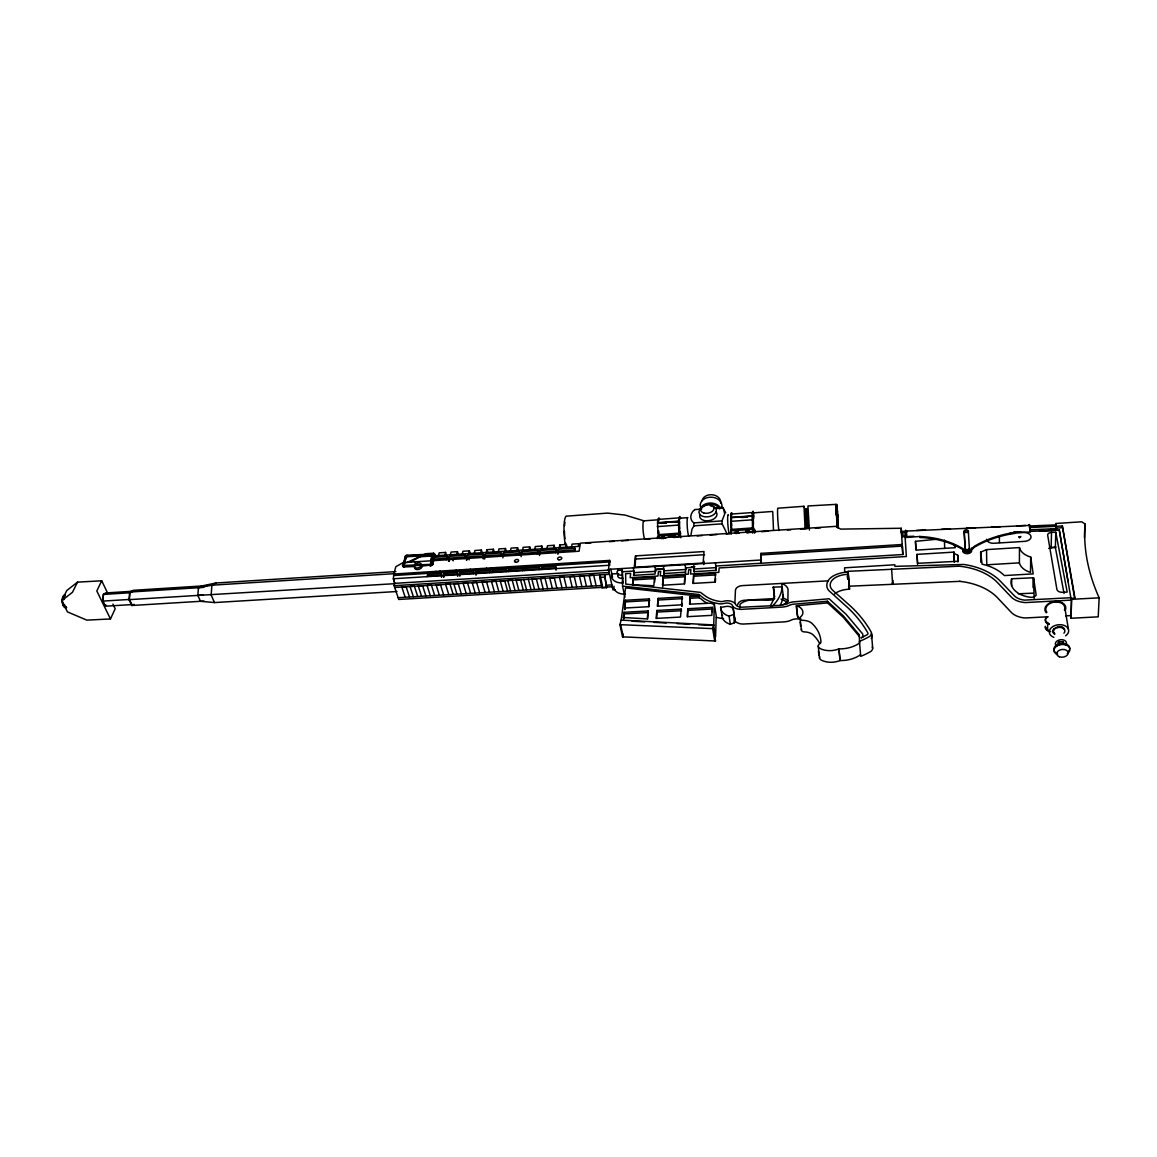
<?xml version="1.0" encoding="UTF-8"?>
<svg xmlns="http://www.w3.org/2000/svg" width="1157" height="1157" viewBox="0 0 1157 1157"><rect width="100%" height="100%" fill="white"/><g stroke="black" fill="none" stroke-linecap="round" stroke-linejoin="round"><path stroke-width="1.5" d="M760.973 553.364L761.176 563.228L760.973 553.364L902.214 544.499L902.402 547.767M1011.666 585.587L1011.666 578.775L1033.563 577.777L1036.166 595.088A5.062 3.283 0.7 0 1 1030.468 597.287A23.574 15.2 0.5 0 1 1011.666 578.775M919.772 536.486L919.815 537.412A73.686 48.42 -2.9 0 1 962.74 549.488A4.44 2.835 -1.8 0 0 966.862 552.149A4.44 2.835 -1.8 0 0 971.518 549.792L974.527 547.16A90.391 58.515 0.7 0 1 1015.253 533.29L1015.253 532.35A90.434 58.501 0.7 0 0 974.498 546.22L971.504 548.852A4.44 2.835 -1.8 0 1 966.833 551.209A4.44 2.835 -1.8 0 1 962.711 548.62L962.711 548.563A73.73 48.406 -2.9 0 0 919.772 536.486L905.729 537.499M690.989 534.794L692.002 529.125L693.969 525.842L693.824 522.906C688.95 519.421 690.425 512.45 695.01 509.499M1019.476 547.579A19.568 12.308 0 0 0 1030.685 557.052L1030.511 572.368A19.409 12.322 0.3 0 1 1019.404 562.852L1019.476 547.579L986.545 549.604L980.659 552.149L980.818 562.273M1033.042 587.539L1033.143 579.006M1034.141 598.343L1033.563 577.777M1050.701 631.65A6.812 4.498 1.8 0 1 1047.533 630.579L1047.678 623.03L1046.521 622.148M1051.337 530.499L1051.38 528.879L1056.515 528.547L1056.023 524.873L1029.065 526.016M1048.69 548.432A4.107 2.589 0.4 0 1 1051.163 547.767L1051.496 532.437L1055.763 532.249L1067.188 592.109L1062.3 592.297A5.047 3.254 1.4 0 1 1056.891 589.332L1047.692 535.286A4.136 2.574 0.2 0 1 1051.496 532.437M1064.05 593.469L1055.386 547.594L1055.763 532.249M1029.744 531.396L1056.486 530.282L1055.719 523.47L1081.708 521.807L1085.02 523.947A423.361 238.299 8.5 0 0 1099.15 597.822L1098.224 616.84L1071.064 618.257L1071.541 598.357L1074.998 598.169L1062.343 526.001L1029.34 527.563M1056.471 530.181L1056.515 528.547M905.743 537.672L905.656 530.181L905.83 531.916M1074.622 598.14L1062.343 526.001M752.6 533.131L752.296 516.167L730.747 517.714L731.123 534.389M752.368 516.716L752.412 512.537L730.906 514.098L730.834 517.974M421.712 565.527L430.1 565.151A2.184 1.359 -17.2 0 0 432.212 563.661L434.092 555.779A2.632 1.634 -17 0 0 432.776 554.695L407.683 555.837A1.591 0.983 -17.6 0 0 406.136 556.777L403.923 565.845L411.502 565.975M1071.064 618.257L1071.541 598.357M1084.471 537.643L1085.02 523.947M730.978 533.377L731.094 530.846L752.715 529.313L752.845 530.325M739.858 608.047L740.032 604.243C748.955 596.433 762.969 602.002 773.859 599.528M734.478 622.741L733.466 609.97A6.74 4.541 -8.5 0 0 725.135 606.601A11.83 7.897 -8.7 0 1 720.623 607.15L721.925 615.264A16.343 11.035 -8.1 0 0 730.342 624.288L734.478 622.741L734.709 618.113A6.711 4.541 -8.5 0 0 734.565 617.476M715.445 641.007L713.623 624.925L621.164 620.123L619.906 624.65L622.567 636.856L715.445 641.007L713.262 627.094M715.344 581.985L715.576 578.457M716.082 570.531L715.518 562.823M713.71 625.431L714.346 604.359L710.615 603.187L689.543 604.185L690.15 596.636L698.973 596.13L625.575 587.901L621.164 620.123M713.623 624.925L712.669 628.627L619.906 624.65M712.35 607.367L711.83 615.35L687.2 616.695L687.837 608.727L712.35 607.367L712.408 612.183M703.818 564.544L704.049 561.261M414.539 565.05L415.045 564.442A3.76 2.343 -17.5 0 1 418.95 562.996A3.76 2.343 -17.5 0 1 421.466 564.63L421.625 567.48A3.76 2.343 -17.5 0 1 417.2 569.562A3.76 2.343 -17.5 0 1 414.727 567.277L414.235 565.73A3.76 2.343 -17.5 0 0 416.694 568A3.76 2.343 -17.5 0 0 421.134 565.918L432.313 565.006L435.249 555.1A1.793 1.114 -17 0 0 433.889 554.001L407.004 555.215A1.591 0.983 -17.6 0 0 405.413 556.127L402.766 565.99A1.576 0.969 -17.8 0 0 403.923 566.959L414.481 566.496M397.01 591.502L214.464 602.566L200.465 601.307L197.847 595.407L198.454 587.727L201.68 585.992L215.954 582.998L395.868 571.587M693.708 574.61L693 583.432L714.968 582.13L715.547 573.293L693.708 574.61L693.419 583.287M694.33 571.862L693.737 564.182M678.494 537.065L678.711 534.534L657.668 536.024L657.422 538.555M679.072 533.146L658.087 534.635L657.552 523.007L678.523 521.489L678.884 535.532L678.711 534.534M687.62 616.724L687.837 608.727M689.948 604.301L690.15 596.636M675.124 522.299L678.624 522.038L678.826 517.888L657.899 519.421L657.552 523.007M685.002 575.13L684.25 583.952L662.469 585.24L663.337 576.446L685.002 575.13L684.698 583.808M685.537 573.843L685.624 567.87L694.272 567.335L693.94 571.688L715.735 570.358L716.009 566.004L902.822 554.521L902.301 546.09L761.19 554.926M681.184 609.103L680.504 617.057L656.091 618.402L656.887 610.462L681.184 609.103L681.487 610.722L657.205 612.082L656.569 618.431M681.56 604.836L682.225 596.998L658.116 598.386L657.321 606.196L681.56 604.836L681.849 606.456L682.109 603.318M204.051 601.09L131.797 605.487L128.977 599.659L129.685 592.051L133.214 590.316L207.031 585.659M129.396 599.456L130.032 592.746L133.127 591.227L106.574 592.89L103.378 594.423L102.727 601.105L105.273 606.21L131.884 604.59L129.396 599.456L102.727 601.105M804.216 506.997L803.999 506.289L805.084 528.706M663.482 566.048L663.93 575.145L664.06 569.186L655.469 569.721L655.021 574.06L633.573 575.362L634.094 571.037L622.452 571.746L621.786 568.637M662.773 586.859L663.337 576.446M657.798 606.254L658.116 598.386M654.66 582.101L654.717 576.967L633.226 578.269L632.46 584.719L653.792 585.76L654.717 576.967M648.094 610.954L647.24 618.894L623.377 617.505L624.013 612.299L648.094 610.954L647.732 618.908M649.395 598.892L648.556 606.702L624.534 608.047L624.881 609.667L625.489 600.266L649.395 598.892L649.034 606.745M635.569 555.895L634.21 567.306L703.167 563.025L704.006 551.542L635.569 555.895L635.236 567.161M632.98 584.704L633.226 578.269M634.079 575.521L633.457 567.913M622.567 636.856L622.929 633.862M624.534 608.047L625.489 600.266M624.013 612.299L623.724 619.111L623.377 617.505M615.249 589.781L612.935 589.882L608.481 569.36L609.696 560.407L393.799 574.031L393.366 578.76L394.754 583.345L394.103 585.688L398.717 599.456L612.255 586.744M609.479 570.068L394.754 583.345L393.366 578.76L609.565 565.252L609.696 560.407M606.586 587.713L604.605 574.624L606.586 587.713L602.03 587.987L599.673 577.415L600.035 574.899L602.378 585.471L398.124 597.677M571.587 546.856L572.035 544.108L578.674 543.674L578.24 546.422L419.369 556.806L406.685 562.606M565.918 547.232L566.38 544.484L559.757 544.918L559.279 547.666M553.625 548.028L554.116 545.294L547.507 545.728L547.015 548.461M541.288 569.519L541.678 567.364L556.04 566.467L556.054 570.213M541.375 548.837L541.881 546.09L535.315 546.523L534.794 549.257M539.061 569.663L539.451 567.509L525.162 568.405L524.757 570.56M529.168 549.633L529.704 546.899L523.152 547.319L522.617 550.052M522.53 570.69L522.95 568.535L508.733 569.432L508.285 571.587M517.005 550.428L517.569 547.695L511.032 548.114L510.468 550.848M506.086 571.717L506.52 569.577L492.361 570.459L491.899 572.614M504.886 551.209L505.464 548.49L498.956 548.91L498.363 551.643M492.81 552.005L493.403 549.271L486.909 549.705L486.316 552.424M489.7 572.744L490.163 570.603L476.077 571.486L476.033 575.188M406.136 556.777L404.183 565.44L429.869 564.385A2.184 1.359 -17.2 0 0 431.966 562.88L434.092 555.779M480.762 552.786L481.384 550.067L474.92 550.486L474.298 553.22M473.401 573.771L473.893 571.616L459.85 572.498L459.806 576.2M468.773 553.581L469.409 550.848L462.959 551.282L462.308 554.001M746.034 531.41L746.005 531.96A1.663 1.07 -8.1 0 0 749.215 531.743L749.215 531.092A1.663 1.07 -8.1 0 0 746.019 531.309L746.034 531.41A1.663 1.07 -8.1 0 1 749.23 531.179L746.019 531.309M405.312 556.445L405.557 557.226M738.021 532.683L738.224 531.858L735.013 532.741A1.663 1.056 -8.4 0 0 738.036 532.784L734.999 532.639M456.813 554.362L457.463 551.643L451.042 552.063L450.377 554.782M443.71 573.51L443.652 577.213L443.71 573.51L457.68 572.643L457.637 576.331M444.881 555.129L445.561 552.424L439.168 552.844L438.474 555.548M427.092 576.663L427.642 574.523L441.54 573.655L441.497 577.343M433.007 555.91L433.701 553.205L425.819 553.711L410.157 562.085M574.074 551.455L574.928 548.172L558.484 549.242L557.587 552.525M557.92 554.319L558.484 549.242M555.534 552.656L556.445 549.373L540.088 550.443L539.119 553.726M393.799 574.031L395.853 566.713L403.041 562.606L579.093 551.224L580.38 543.154L836.005 526.348L840.633 529.111L901.202 528.257L902.822 554.521M675.543 537.079L675.572 536.429A1.649 1.041 -10.3 0 0 672.434 536.66L675.355 537.354M661.211 537.542A1.634 1.041 -10.6 0 1 664.349 537.325L661.168 538.092A1.634 1.041 -10.6 0 0 661.862 538.685M539.48 555.505L540.088 550.443M537.079 553.856L538.048 550.573L521.778 551.629L520.751 554.912M435.249 555.1L432.776 563.358L431.127 564.761L403.677 566.192A1.576 0.969 -17.8 0 1 402.52 565.209M521.113 556.691L521.778 551.629M518.726 555.042L519.739 551.773L503.555 552.815L502.485 556.098M402.766 565.99L405.673 556.907A1.576 0.983 -17.7 0 1 407.163 555.996L416.448 555.577M502.847 557.862L503.555 552.815M500.46 556.228L501.531 552.959L485.419 554.001L484.291 557.269M484.682 559.033L485.419 554.001M482.281 557.399L483.409 554.131L467.385 555.172L466.589 560.205L467.385 555.172M464.203 558.571L465.389 555.302L449.437 556.343L448.598 561.362L449.437 556.343M446.212 559.728L447.455 556.474L431.575 557.5L430.708 562.519L431.575 557.5M107.702 593.223L101.715 580.8L77.519 582.13L66.802 590.518L61.726 600.671L67.453 611.894L86.761 620.123L110.465 618.952L115.179 608.756L112.938 604.099M101.715 580.8L96.812 590.981L110.465 618.952M77.519 582.13L72.486 592.283L61.726 600.671M64.72 596.448L65.269 595.551M726.307 532.307L722.142 523.832L721.982 520.881L724.701 513.997L723.646 509.167L722.677 507.518L713.956 508.154M664.104 538.048L661.153 537.991L664.234 537.86M1020.416 537.455L1020.792 536.385M836.786 514.634L835.846 504.394L837.22 527.534M772.746 512.016L773.483 529.675M215.954 582.998L211.905 585.196L198.454 587.727M1071.064 597.706L1024.581 600.121A14.622 9.487 0.5 0 1 1014.675 596.13L999.822 580.626A60.15 39.815 -1.5 0 0 963.767 564.457L894.911 566.366L894.824 564.79L844.61 567.812L844.711 572.223L847.155 572.122A23.661 15.648 -4.8 0 0 836.352 574.465L833.402 575.868A17.557 11.599 -4.9 0 0 828.86 579.7L827.877 581.19A17.557 11.599 -4.9 0 0 828.643 590.403L844.682 604.894A170.571 120.603 -9.1 0 1 867.764 632.836L867.866 633.053A2.502 1.707 -3.7 0 1 867.186 634.73L860.953 637.897L862.847 637.088L862.746 634.022L846.172 614.367L829.106 598.762L794.642 601.785A13.436 9.054 -6.3 0 0 787.194 603.65L786.673 603.882A11.556 7.709 -6.8 0 1 783.303 604.692L782.045 605.01A8.273 5.539 -6.8 0 1 778.936 605.415L742.707 607.15A7.868 5.264 -8 0 1 739.641 606.977L738.701 606.731A7.868 5.264 -8 0 1 736.373 605.487L734.883 602.985L735.462 590.157A6.494 4.31 -8.1 0 1 742.1 585.63L828.094 580.857M131.797 605.487L134.14 604.301M722.677 507.518L725.743 512.725M720.623 607.15A16.415 11.02 -8.2 0 0 729.084 616.146L733.22 614.598M1064.454 609.956A9.589 6.624 -7.2 0 0 1058.062 602.059L1053.101 602.276A9.589 6.624 -7.2 0 0 1046.897 612.328M1064.556 629.365A5.872 4.006 -6.8 0 0 1059.031 626.588L1057.628 627.542A5.886 4.006 -6.8 0 0 1054.692 634.412M1057.628 627.542L1059.523 627.296M915.896 549.676L915.462 541.346L937.56 539.148M827.414 601.235L827.573 602.898L843.381 617.419L859.376 636.48L859.232 634.803L843.222 615.741L827.414 601.235L795.148 604.07A10.008 6.74 -6.3 0 0 788.524 605.718A14.94 9.965 -6.8 0 1 781.944 607.107L741.001 609.377A11.324 7.578 -8.1 0 1 732.96 606.702A6.754 4.541 -8.6 0 0 724.615 603.332A11.845 7.897 -8.7 0 1 720.102 603.882A37.328 24.586 -8.5 0 1 703.803 598.343L701.937 596.867A28.173 18.902 -10.1 0 0 698.698 594.51L622.553 586.093L622.452 571.746M827.573 602.898L796.392 605.762L797.752 617.274A11.454 7.795 -6.3 0 1 800.745 618.518M694.779 509.572L701.749 509.066M716.197 508.53L723.154 508.01M803.999 506.289L777.967 508.198A12.322 0.81 86.2 0 0 777.663 516.239A12.322 0.81 86.2 0 0 778.921 530.542M659.143 519.724L643.928 520.824L625.04 515.082L607.584 513.101L566.988 516.123A19.495 3.76 85.9 0 0 564.11 524.454A19.495 3.76 85.9 0 0 565.166 543.992M679.954 518.206L687.865 517.627A9.314 1.114 86.1 0 0 687.215 526.131A9.314 1.114 86.1 0 0 688.936 536.154M753.149 512.884L772.543 511.466M731.253 515.241L730.906 514.098M657.581 522.704L678.552 521.185M730.761 517.41L752.31 515.848M661.182 523.007L666.418 522.617M741.608 517.193L747.003 516.803M661.153 523.311L666.389 522.921M741.594 517.497L746.988 517.107M693.824 522.906L721.982 520.881M657.205 526.623L678.233 525.119M730.573 521.359L752.195 519.811M693.969 525.842L722.142 523.832M731.34 529.443L752.918 527.91M668.37 536.269L671.87 536.024M586.035 543.197L591.025 542.864M609.132 541.678L614.165 541.346M621.584 540.854L628.323 540.42M646.618 539.205L650.003 538.988M659.201 538.381L665.998 537.933M673.533 537.441L678.653 537.108M697.194 535.893L702.357 535.546M709.95 535.055L716.848 534.592M726.206 533.984L729.662 533.753M735.592 533.363L739.063 533.131M748.478 532.524L755.449 532.061M761.407 531.67L768.393 531.208M787.411 529.964L790.925 529.732M800.47 529.111L807.543 528.633M815.352 528.127L820.675 527.78M431.995 559.265L447.846 558.224L447.455 556.474M449.842 558.093L465.779 557.067L465.389 555.302M467.775 556.936L483.8 555.895L483.409 554.131M485.795 555.765L501.907 554.724M503.917 554.593L520.1 553.538L519.739 551.773M522.125 553.408L538.395 552.352L538.048 550.573M540.435 552.222L556.777 551.166L556.445 549.373M558.831 551.036L575.26 549.965L574.928 548.172M1056.167 528.113L1062.3 527.722M1039.478 531.251L1059.378 529.993L1068.07 581.638M394.797 573.641L211.905 585.196L211.153 595.016L214.464 602.566M636.205 559.005L704.526 554.695M129.685 592.051L203.834 587.38M394.277 575.492L610.028 561.912M103.378 594.423L130.032 592.746M442.017 575.203L428.133 576.07L427.642 574.523M444.187 575.072L458.143 574.19M474.341 573.178L460.312 574.06L459.85 572.498M556.43 568.044L542.083 568.94L541.678 567.364M608.481 569.36L760.756 560.031M128.977 599.659L203.227 595.074M394.392 583.707L197.847 595.407M622.148 575.043A4.859 3.153 -11.9 0 1 617.592 573.901A4.859 3.153 -11.9 0 1 617.997 570.401L622.104 570.141L622.856 582.954A12.799 8.33 -11.8 0 1 611.836 573.944L618.677 573.597M656.033 569.128L663.091 568.694M691.336 566.959L694.865 566.742M394.103 585.688L609.146 572.469M917.515 564.399L917.009 554.377L954.004 552.106L954.395 561.839M634.426 572.643L655.788 571.327L654.876 566.583M664.364 570.806L685.899 569.49L685.074 564.717M694.562 568.955L716.27 567.624M394.696 587.467L609.551 574.32M1050.831 547.435L1056.052 547.102M599.673 577.415L604.258 577.141M663.626 573.539L685.248 572.223M633.559 579.874L655.021 578.572M663.641 578.066L685.291 576.75M693.983 576.229L715.807 574.913M606.933 585.196L611.851 584.907M834.298 594.322A14.029 9.357 -4.7 0 1 838.478 591.574A20.074 13.421 -4.6 0 1 849.455 589.202L848.067 571.312L959.167 566.192A56.635 37.487 -1.5 0 1 996.871 581.942L1010.914 596.679A18.237 11.845 0.5 0 0 1025.565 602.58L1071.483 600.093M1019.404 562.852L986.747 564.804L986.545 549.604M848.631 586.758L849.455 589.202L849.368 586.194L960.035 581.335M625.836 601.871L649.713 600.497M658.434 600.006L682.514 598.617L682.225 596.998M690.44 598.27L699.262 597.764A28.115 18.917 -10.1 0 1 702.487 600.121L704.353 601.597A37.255 24.601 -8.5 0 0 707.448 603.347M774.713 598.545L744.24 600.266A6.45 4.324 -8 0 0 737.66 604.793M624.361 613.904L648.412 612.574M688.126 610.361L712.611 608.987M1071.7 599.312L1099.15 597.822M835.846 504.394L807.933 505.971L809.408 530.022M1048.199 616.768L1025.435 617.968A18.093 11.859 0.7 0 1 1010.914 612.01L996.987 597.214A56.158 37.545 -1.3 0 0 959.587 581.349M1065.713 615.857L1070.963 615.582A85.097 8.287 86.5 0 0 1070.977 613.355M715.59 636.813L716.197 615.712L714.346 604.359M738.224 532.032L735.042 532.177A1.663 1.056 -8.4 0 1 738.238 531.96L738.224 531.931M735.013 532.741L738.166 532.596M672.448 536.747L675.587 536.602M916.489 530.456L925.426 530.051M941.509 529.313L950.447 528.894M966.543 528.156L975.481 527.751M991.563 527.014L1000.501 526.609M1016.598 525.871L1025.536 525.452M905.598 531.106L1029.658 525.423L1030.309 532.09L1015.253 532.35M421.755 555.331L434.135 554.767A1.793 1.114 -17 0 1 435.48 555.866M406.382 557.544A1.591 0.983 -17.6 0 1 407.929 556.604L433.007 555.476A2.632 1.634 -17 0 1 434.338 556.56M919.815 537.412L923.373 537.253M1018.348 593.801L1033.375 593.136M906.871 531.222L901.477 531.453L901.491 533.044L907.088 532.798M913.9 536.241L901.795 536.747L901.708 535.17L907.059 534.939M964.2 532.538L968.366 532.365M1029.716 529.79L1051.38 528.879M1013.561 532.075L1020.749 531.786M1051.163 547.767L1055.386 547.594M773.238 587.12L782.103 586.859A48.29 32.049 -8.4 0 1 772.355 606.152L770.808 606.427L770.475 605.415A41.493 27.667 -8.4 0 0 773.238 587.12L774.293 595.291A41.305 27.696 -8.3 0 1 774.742 596.766M1055.647 602.03L1058.077 602.146M632.055 621.208L644.651 621.873M653.647 622.336L666.23 623.001M677.019 623.58L689.615 624.245M698.611 624.722L711.193 625.387M797.752 617.274L798.749 617.404M798.952 619.038L796.898 618.865A9.921 6.754 -6.1 0 0 790.332 620.514A14.81 9.994 -6.6 0 1 783.81 621.888L743.184 624.057A11.237 7.593 -7.9 0 1 735.201 621.352A6.696 4.541 -8.4 0 0 735.057 620.716M781.033 599.124L785.834 601.365L787.194 603.65M954.135 553.451L957.75 555.259L958.358 561.261L917.66 563.314L917.009 554.377M1047.519 630.579L1046.362 629.683A6.812 4.498 1.8 0 1 1045.292 626.27M64.43 604.431L64.994 605.776A6.494 3.24 86.9 0 0 66.528 607.468M405.167 597.171L401.783 586.946L406.107 586.686L409.477 596.911M404.661 565.484L404.907 566.265M403.634 564.63L403.894 565.397M403.677 566.192L403.923 566.959M413.367 596.679L410.026 586.44L414.365 586.18L417.691 596.419M421.553 596.188L418.241 585.934L422.594 585.673L425.877 595.927M407.929 556.604L406.902 555.23L407.264 555.996M414.683 561.854L415.161 563.314M421.134 565.918L421.625 567.48M430.317 595.667L427.049 585.399L431.416 585.138L434.656 595.407M429.912 571.746L430.361 573.221M971.562 548.056L971.547 551.325A4.44 2.835 -1.7 0 1 966.89 553.668A4.44 2.835 -1.7 0 1 962.769 551.094L962.711 548.563M432.082 564.226L432.313 565.006M431.792 564.428L432.024 565.209M431.474 564.616L431.706 565.383M431.127 564.761L431.373 565.542M430.766 564.891L431.011 565.672M430.39 564.978L430.635 565.759M429.869 564.385L430.274 565.802M439.313 595.117L436.088 584.849L440.47 584.574L443.652 594.872M429.666 565.05L429.898 565.816M432.776 554.695L433.007 555.476M435.929 571.37L436.391 572.845M433.123 563.792L432.877 563.011L432.949 564.298M432.544 563.763L432.776 564.544M431.966 562.88L432.212 563.661M432.328 564.009L432.573 564.775M439.949 571.124L440.398 572.585M433.701 553.205L434.772 556.647M448.757 594.553L445.59 584.271L449.972 583.996L453.125 594.293M445.995 570.734L446.443 572.209M445.561 552.424L446.616 555.866M450.015 570.488L450.463 571.948M456.928 594.076L453.804 583.764L458.201 583.49L461.296 593.816M448.728 559.655L449.162 561.116M452.734 559.395L453.168 560.87M456.075 570.097L456.523 571.572M460.124 569.851L460.558 571.312M466.199 593.512L463.118 583.186L467.515 582.926L470.581 593.252M457.463 551.643L458.49 555.1M466.199 569.461L466.633 570.936M470.248 569.201L470.682 570.676M475.194 592.977L472.172 582.636L476.583 582.361L479.591 592.717M468.787 558.354L469.221 559.829M476.337 568.825L476.771 570.3M476.077 571.486L476.525 573.048L490.611 572.165L490.163 570.603M469.409 550.848L470.407 554.319M480.401 568.564L480.835 570.039M485.058 592.384L482.079 582.029L486.518 581.754L489.469 592.124M805.605 508.632L806.559 528.344M481.384 550.067L482.368 553.538M486.518 568.174L486.938 569.663M482.903 557.443L483.308 558.918M490.597 567.913L491.002 569.403M494.415 591.834L491.479 581.45L495.919 581.19L498.826 591.56M806.935 508.53L807.89 528.257M486.909 549.705L487.892 553.176M492.361 570.459L492.795 572.021L506.954 571.139L506.52 569.577M496.715 567.537L497.134 569.013M503.15 591.314L500.258 580.915L504.712 580.64L507.576 591.039M493.403 549.271L494.372 552.757M510.599 590.865L507.764 580.452L512.218 580.192L515.039 590.591M508.733 569.432L509.152 571.008L523.369 570.112L522.95 568.535M518.842 590.374L516.051 579.946L520.52 579.671L523.297 590.099M505.464 548.49L506.404 551.976M517.569 547.695L518.481 551.18M523.846 579.527L526.609 589.954M528.33 579.252L531.063 589.694M525.162 568.405L525.582 569.982L539.856 569.085L539.451 567.509M534.52 589.434L531.801 578.992L536.284 578.717L538.988 589.173M529.704 546.899L530.499 550.009M543.168 588.913L540.493 578.457L545.005 578.182L547.651 588.653M541.881 546.09L542.662 549.213M552.337 588.363L549.72 577.893L554.232 577.618L556.835 588.103M554.116 545.294L554.868 548.418M562.013 587.785L559.438 577.3L563.965 577.01L566.511 587.525M559.757 544.918L560.509 548.042M572.194 587.178L569.678 576.663L574.219 576.388L576.707 586.917M566.38 544.484L567.118 547.623M581.913 586.599L579.455 576.07L583.996 575.796L586.44 586.324M578.674 543.674L579.397 546.813M591.603 586.02L589.188 575.477L593.758 575.188L596.144 585.746M620.6 624.606L623.247 636.827M610.824 569.23L612.53 577.126M609.247 563.748L609.565 565.252M617.679 568.882L617.997 570.401M622.524 581.349L622.856 582.954M622.553 586.093L624.91 597.243M656.887 610.462L657.205 612.082M657.899 519.421L658.116 520.549A10.934 1.504 86 0 1 659.476 518.64M678.826 517.888L679.029 519.03M1059.176 530.108L1070.847 597.721M698.698 594.51L699.262 597.764M1064.628 606.586L1068.432 629.263M905.743 530.991L905.642 531.96M712.669 628.627L714.737 641.036M818.968 655.354L818.404 650.972M1059.031 626.588L1059.147 627.34A5.886 4.006 -6.8 0 1 1064.136 629.148A5.886 4.006 -6.8 0 1 1063.934 633.197M753.829 518.076L753.323 515.805L753.424 524.96M729.084 616.146L730.342 624.288M732.96 606.702L735.201 621.352M1030.685 557.052L1033.201 573.886L1004.348 575.564A44.385 29.084 -1.2 0 0 982.062 564.168L980.659 552.149M800.63 626.255L800.152 622.061M731.094 530.846L731.238 531.844M752.412 512.537L752.571 513.694M755.029 531.858L754.841 530.586A11.078 0.897 86.2 0 1 754.595 533.03M837.118 508.342L836.873 506.607L836.873 510.656M800.066 618.489L801.411 630.015M664.335 537.224L664.118 538.135A1.634 1.041 -10.6 0 1 663.091 538.699M818.245 646.112L819.561 658.174M837.292 510.049L836.728 504.322L836.974 512.898M1015.253 533.29L1009.844 533.377L1023.945 532.495A7.116 4.454 -0.5 0 1 1031.003 536.501A7.116 4.454 -0.5 0 1 1025.247 541.317L994.977 543.212A7.058 4.454 -1.2 0 1 986.545 539.278M848.067 571.312L849.368 586.194M837.249 508.588L837.466 512.175M837.48 520.332L838.073 525.857L838.145 523.6M871.915 634.86L872.074 636.827A157.366 106.994 -68.5 0 1 871.221 638.476M871.496 633.183L872.653 648.224M847.719 578.948L847.474 575.651A80.961 2.864 86.8 0 0 847.719 579.165M837.466 511.22L838.073 520.288M837.292 517.902L838.218 528.142L838.073 521.749M915.462 541.346L916.098 550.11L955.292 547.695A19.655 12.582 -2.6 0 0 954.019 544.759M837.682 514.171L837.899 517.266M837.046 515.169L837.249 518.307M905.078 536.617L906.365 556.503L719.119 567.957L718.844 572.339L690.541 574.046L690.888 569.678L688.646 569.822L688.285 574.19L660.213 575.882L660.661 571.529L658.434 571.659L657.986 576.027L630.146 577.705L630.681 573.366L625.633 573.67L625.735 584.097L700.491 592.398L706.218 596.607A34.016 22.417 -8.5 0 0 710.586 598.907A34.291 22.59 -8.5 0 0 717.369 601.018L720.956 601.611A8.518 5.684 -8.7 0 0 723.4 601.307L725.222 600.917A10.109 6.797 -8.6 0 1 735.013 603.535M891.613 568.709L892.582 583.707A64.532 34.03 -58 0 1 892.973 580.438M965.864 550.255A2.112 1.345 -1.7 0 1 965.198 549.329L964.157 531.28A2.083 1.316 -2 0 1 966.153 529.877A2.083 1.316 -2 0 1 968.322 531.092L969.407 549.156A2.112 1.345 -1.7 0 1 968.843 550.125M964.157 531.28L965.198 549.329M836.858 512.103L837.118 515.371M836.063 512.696L836.251 515.429M901.202 528.257L901.491 533.044M892.495 582.202L892.582 583.707M837.957 519.522L838.218 523.051M837.133 519.84L837.35 523.109M837.089 519.58L837.321 524.237M835.947 510.28L836.106 512.956M835.918 508.849L835.99 510.714M944.416 540.145L944.705 548.505M954.004 552.106L954.308 562.186M859.232 634.803L859.579 643.032A26.119 17.803 -4.6 0 1 838.912 648.889A17.341 11.888 -4.8 0 1 819.951 648.484A4.585 3.153 -5.1 0 1 819.937 643.567A2.704 1.851 -5.2 0 0 820.92 642.034A50.648 34.941 -6.9 0 0 811.187 622.712A13.494 9.198 -5.9 0 0 802.871 620.34A3.066 2.083 -5.9 0 1 800.832 619.689A3.543 2.401 -5.9 0 1 800.861 616.638A8.793 5.93 -6.3 0 0 802.77 613.673A11.527 7.781 -6.4 0 0 796.392 605.762A83.29 32.772 -73.1 0 0 797.752 617.274M957.75 555.259L957.938 561.984M969.407 549.156L969.378 548.216A2.112 1.345 -1.8 0 1 967.353 549.647A2.112 1.345 -1.8 0 1 965.169 548.404M968.322 531.092L968.337 531.945A2.083 1.316 -2 0 0 966.182 530.73A2.083 1.316 -2 0 0 964.186 532.133M837.278 523.658L837.292 525.018M901.679 533.03L901.708 535.17M999.388 535.734L999.417 542.488M1029.166 525.336A13.479 0.767 87.8 0 1 1029.658 525.857L1029.658 525.423A14.347 0.81 87.8 0 0 1029.152 524.945M872.277 646.951A5.987 4.122 -3.5 0 1 870.339 651.738A67.395 45.528 -5.1 0 1 860.721 656.366L859.434 641.354A67.945 45.441 -5.3 0 0 869.153 636.697A6.045 4.122 -3.7 0 0 871.105 631.924A174.201 123.177 -9.1 0 0 847.474 603.404L832.678 590.272A14.144 9.328 -4.9 0 1 837.089 576.707A20.233 13.392 -4.8 0 1 848.139 574.306M819.706 656.771A4.556 3.167 -4.9 0 0 821.21 660.083A17.225 11.888 -4.7 0 0 840.04 660.531A25.946 17.818 -4.4 0 0 860.577 654.703M783.115 595.045A48.073 32.078 -8.3 0 1 780.425 605.01M848.587 585.992A58.501 28.26 54.1 0 1 849.455 589.202M716.458 617.332A37.024 24.644 -8.4 0 0 722.445 618.489A11.758 7.911 -8.6 0 0 723.559 618.474M722.489 615.264A11.772 7.911 -8.7 0 1 721.925 615.264M625.199 594.105A12.713 8.359 -11.8 0 1 613.962 586.266M783.029 604.706A8.273 5.539 -6.8 0 0 787.888 600.064L788.047 589.376A12.684 8.432 -7 0 0 781.684 583.576L783.52 598.299A12.582 8.446 -6.9 0 1 788.279 601.163M731.687 528.431A11.035 1.027 86.1 0 1 731.21 522.776M731.079 519.956A11.035 1.027 86.1 0 1 731.976 513.361M754.104 532.582A11.078 0.897 86.2 0 1 752.571 517.107A11.078 0.897 86.2 0 1 753.612 513.144M754.682 529.342A9.386 0.752 86.2 0 1 753.525 528.272A9.386 0.752 86.2 0 1 752.744 515.053A9.386 0.752 86.2 0 1 753.887 516.196M731.73 525.408A9.357 0.882 86.1 0 1 731.557 522.95M731.441 520.549A9.357 0.882 86.1 0 1 731.716 514.532M680.721 537.73A10.963 1.374 86.1 0 1 678.913 522.414A10.963 1.374 86.1 0 1 680.649 518.437M658.998 536.009A10.934 1.504 86 0 1 658.304 530.889M681.01 536.703A9.299 1.157 86.1 0 1 679.202 525.495A9.299 1.157 86.1 0 1 680.287 518.726M658.767 532.929A9.27 1.273 86 0 1 658.507 530.615M658.347 521.865A9.27 1.273 86 0 1 658.81 519.826M729.3 533.305A9.357 0.897 86.1 0 1 727.724 522.024A9.357 0.897 86.1 0 1 728.462 515.227M644.97 539.234A9.256 1.359 86 0 1 642.974 528.098A9.256 1.359 86 0 1 644.319 521.344M1055.936 525.885A31.875 2.198 88 0 1 1056.023 524.873M1065.597 635.829A9.748 6.638 -6.8 0 0 1068.056 628.439A9.748 6.638 -6.8 0 0 1059.277 624.679L1056.746 625.011A9.748 6.638 -6.8 0 0 1049.399 630.898A9.748 6.638 -6.8 0 0 1053.868 637.348M715.966 511.857A8.75 5.496 -9.3 0 1 709.096 520.65A8.75 5.496 -9.3 0 1 700.014 514.359M710.239 505.754A8.764 5.496 -9.3 0 1 715.402 513.072A8.764 5.496 -9.3 0 1 702.4 516.224A8.764 5.496 -9.3 0 1 701.793 507.807M565.975 545.627A17.283 3.341 85.9 0 1 565.484 543.023M564.92 538.714A17.283 3.341 85.9 0 1 564.457 531.164M564.558 525.668A17.283 3.341 85.9 0 1 564.934 522.313M680.837 533.796A6.378 0.795 86.1 0 1 680.142 531.584M679.766 528.604A6.378 0.795 86.1 0 1 679.752 521.691M703.282 506.809A9.458 7.246 2.7 0 1 712.076 504.264A9.458 7.246 2.7 0 1 719.524 508.892M699.927 510.049A10.919 8.359 2.7 0 1 709.429 503.064A10.919 8.359 2.7 0 1 720.883 508.502M700.303 506.376A10.876 8.359 2.6 0 1 711.208 497.177A10.876 8.359 2.6 0 1 721.838 506.954M702.01 500.764A9.386 7.231 2.6 0 1 712.625 494.791A9.386 7.231 2.6 0 1 720.594 503.136M1056.688 646.213A5.583 3.775 -6.6 0 1 1056.963 641.079A5.583 3.775 -6.6 0 1 1064.469 640.356A5.583 3.775 -6.6 0 1 1065.481 645.375M1057.628 654.703A7.998 5.395 -6.5 0 1 1055.676 646.937A7.998 5.395 -6.5 0 1 1067.39 645.592A7.998 5.395 -6.5 0 1 1067.275 653.604M1058.453 642.945A2.357 1.591 -6.6 0 1 1059.667 641.499M1062.502 641.614A2.357 1.591 -6.6 0 1 1063.081 642.309M1069.343 650.046A7.998 5.395 -6.5 0 1 1068.446 651.377M1057.455 653.633A7.998 5.395 -6.5 0 1 1054.446 647.153A7.998 5.395 -6.5 0 1 1063.587 643.437A7.998 5.395 -6.5 0 1 1069.733 648.629M1054.649 633.356A5.525 3.775 -6.8 0 1 1055.271 627.976M1056.471 627.354A5.525 3.775 -6.8 0 1 1064.266 629.61M420.685 564.775A3.76 2.343 -17.5 0 1 421.958 566.178M622.813 578.24A4.845 3.153 -11.9 0 1 618.503 577.343A4.845 3.153 -11.9 0 1 618.2 574.176M801.599 628.916A3.529 2.401 -5.8 0 0 802.177 631.23A3.052 2.083 -5.8 0 0 804.202 631.881A13.407 9.213 -5.8 0 1 812.46 634.267A50.315 34.985 -6.8 0 1 819.489 643.263M1059.45 645.042A2.589 1.75 -6.6 0 1 1058.684 642.771A2.589 1.75 -6.6 0 1 1061.996 641.846A2.589 1.75 -6.6 0 1 1063.341 643.943M105.967 605.082A5.901 2.806 86.9 0 1 103.899 603.347L103.407 602.117A5.901 2.806 86.9 0 1 103.566 594.987L104.116 594.047A5.901 2.806 86.9 0 1 106.936 594.105M63.91 599.485A6.494 3.24 86.9 0 1 64.17 597.909M66.397 606.948A5.872 2.936 86.9 0 1 64.879 606.948M64.141 606.355A5.872 2.936 86.9 0 1 63.49 605.415L62.984 604.2A5.872 2.936 86.9 0 1 63.172 597.113L63.751 596.188A5.872 2.936 86.9 0 1 64.43 595.609M66.499 607.555A6.494 3.254 86.9 0 1 63.288 605.863L62.709 604.518A6.494 3.254 86.9 0 1 62.926 596.665L63.563 595.638A6.494 3.254 86.9 0 1 65.168 594.799M1049.197 623.724A6.855 4.512 1.7 0 1 1046.998 616.681M1049.153 624.447A6.841 4.498 1.7 0 1 1047.663 623.782L1046.506 622.9A6.841 4.512 1.7 0 1 1046.984 617.433M1049.341 630.796A6.06 4.006 1.8 0 1 1048.025 630.203L1046.998 629.422A6.06 4.006 1.8 0 1 1045.942 627.412M1065.395 610.043A10.355 7.144 -7.2 0 0 1055.661 601.495A10.355 7.144 -7.2 0 0 1046.42 605.53A10.355 7.144 -7.2 0 0 1046.261 612.834M1054.577 633.66A5.872 4.006 -6.8 0 1 1053.868 628.83M1058.236 642.844A2.589 1.75 -6.6 0 1 1059.132 641.6M1062.762 641.571A2.589 1.75 -6.6 0 1 1063.37 642.815M1018.999 536.877L1019.606 537.643L1018.999 536.877M749.215 531.743L745.99 531.887A1.663 1.07 -8.1 0 0 749.201 531.642L749.215 531.743M840.04 660.531L838.912 648.889A82.595 7.202 79.5 0 1 840.04 660.531M703.731 512.956A6.783 4.238 -9.3 0 0 714.028 508.473A6.783 4.238 -9.3 0 0 704.165 505.508A6.783 4.238 -9.3 0 0 703.731 512.956M515.747 562.259A2.112 1.331 -14.9 0 0 518.596 560.378A2.112 1.331 -14.9 0 0 515.299 559.974A2.112 1.331 -14.9 0 0 515.747 562.259M558.932 559.814A2.126 1.359 -13.6 0 0 561.767 557.934A2.126 1.359 -13.6 0 0 558.397 557.529A2.126 1.359 -13.6 0 0 558.932 559.814M1059.335 656.757A5.742 3.876 -6.4 0 0 1068.171 653.17A5.742 3.876 -6.4 0 0 1059.87 650.003A5.742 3.876 -6.4 0 0 1059.335 656.757"/></g></svg>
